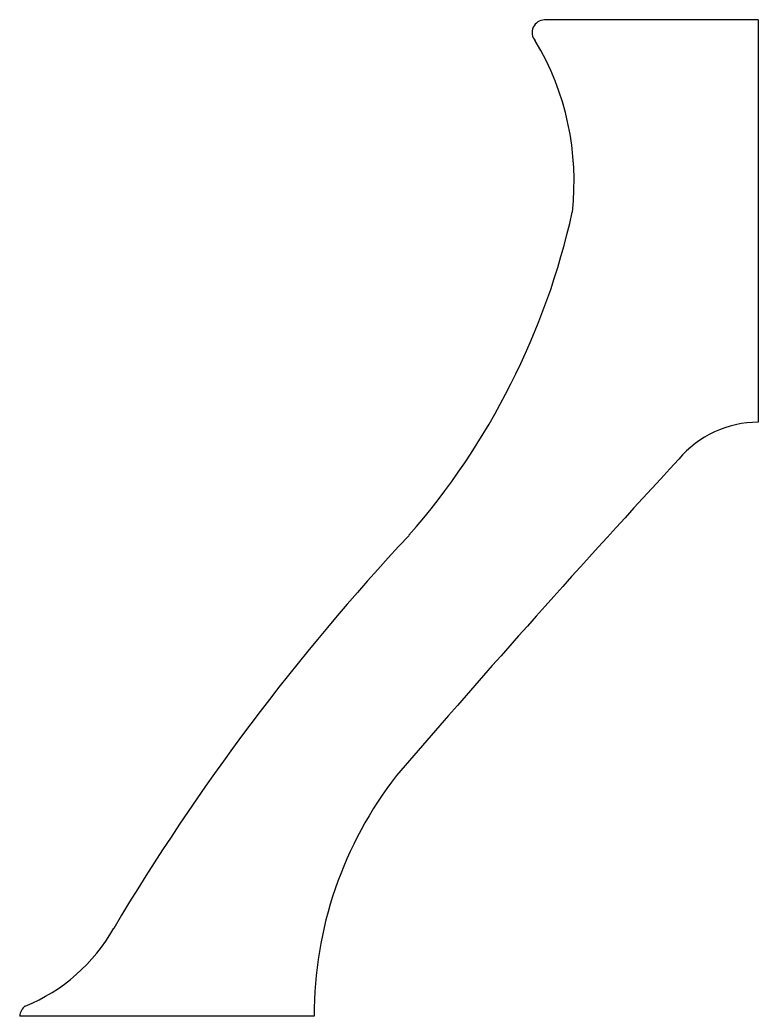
# Model space of a CAD drawing. Header units: inches. Extents: x 0 to 20, y 0 to 27.
import ezdxf

# ---------------------------------------------------------------- set-up
doc = ezdxf.new("R2010")
doc.units = ezdxf.units.IN
doc.header["$MEASUREMENT"] = 0

msp = doc.modelspace()

# ---------------------------------------------------------------- linework, layer by layer
for p, q in [((20.017, 26.995), (14.226, 26.995)), ((20.017, 26.995), (20.017, 16.093)), ((7.976, 0), (0, 0))]:
    msp.add_line(p, q)
for centre, radius, start, end in [((14.226, 26.657), 0.337, 90, 221.931), ((7.617, 22.625), 7.411, 353.4938, 30.9046), ((-4.44, 26.108), 19.895, 318.8938, 347.4509), ((20.015, 13.291), 2.802, 89.9636, 140.0443), ((249.924, -199.757), 316.243, 137.20524, 139.28734), ((55.908, -29.411), 62.115, 136.9037, 149.21822), ((18.56, 0.007), 10.585, 142.0405, 180.0376), ((-1.682, 4.771), 4.856, 292.1258, 330.4741), ((0.337, -0.005), 0.338, 124.4266, 179.1015)]:
    msp.add_arc(centre, radius, start, end)

doc.saveas('drawing.dxf')
